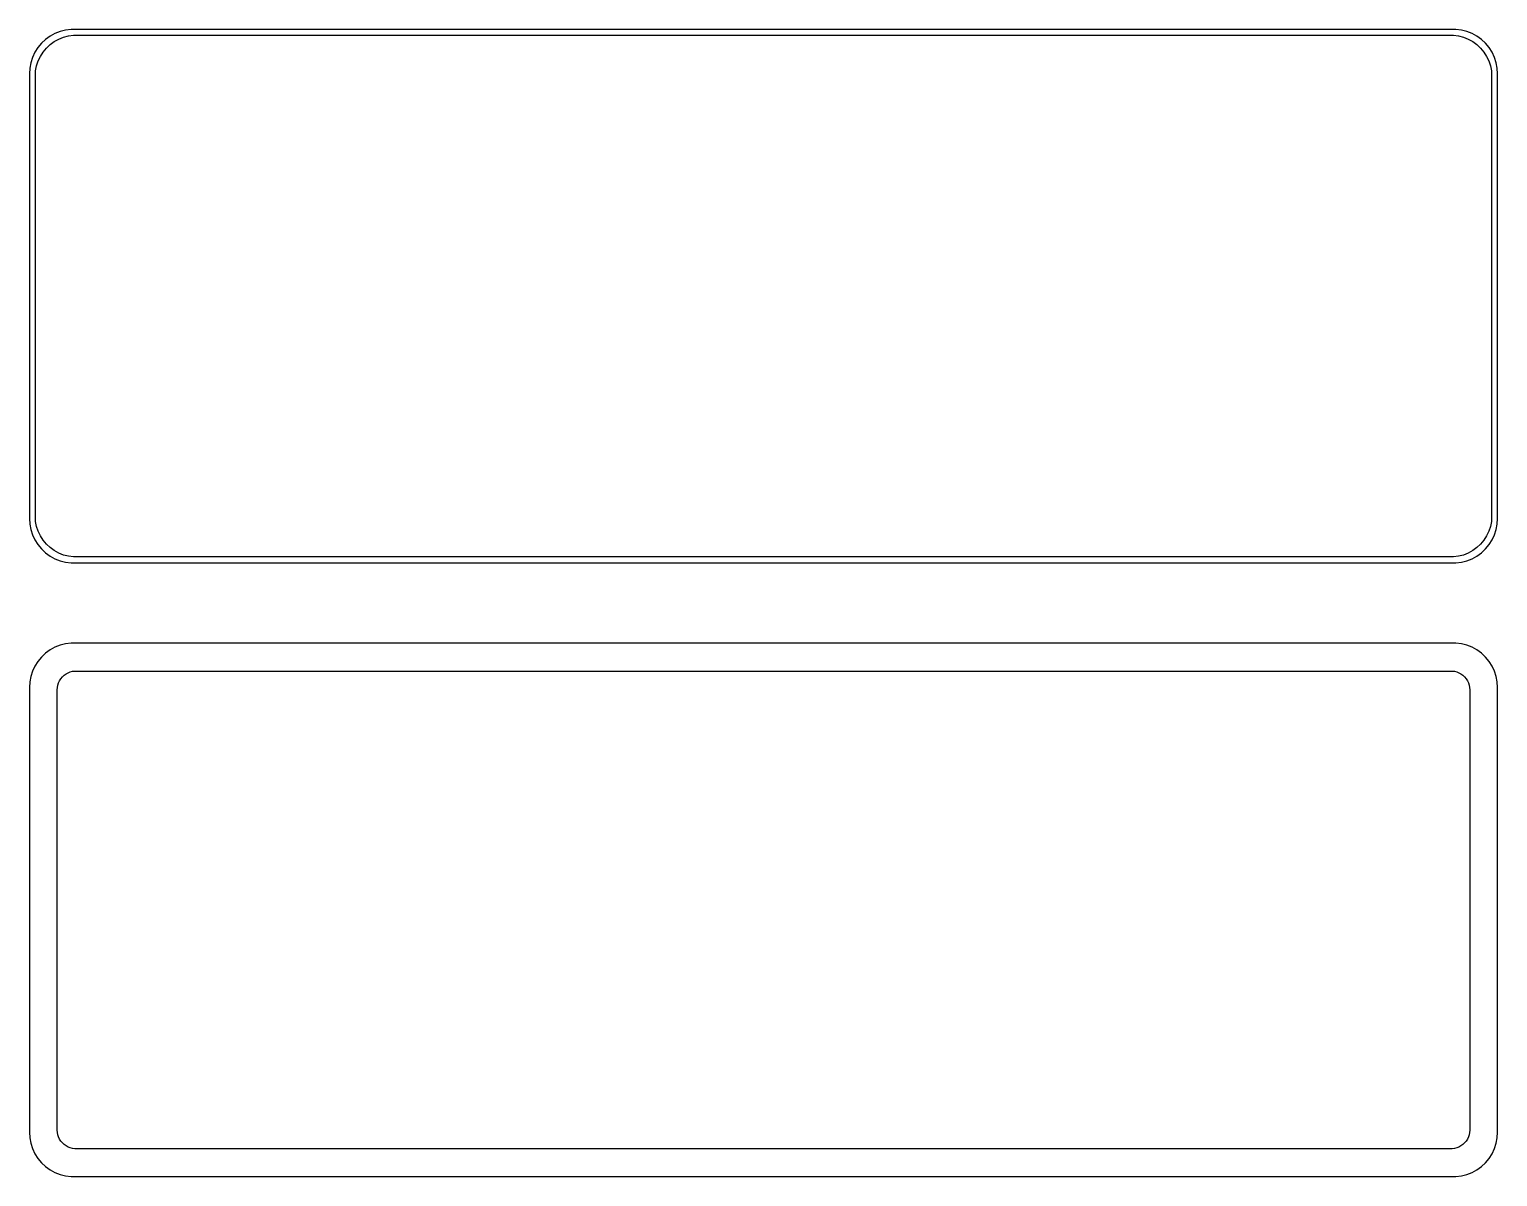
# Model space of a CAD drawing. Header units: metres. Extents: x -82 to 82, y 108 to 237.
import ezdxf

# ---------------------------------------------------------------- set-up
doc = ezdxf.new("R2010")
doc.units = ezdxf.units.M

msp = doc.modelspace()

# ---------------------------------------------------------------- linework, layer by layer
for p, q in [((-80.1791, 236.222), (-80.6871, 235.853)), ((-79.6289, 236.524), (-80.1791, 236.222)), ((-79.0451, 236.755), (-79.6289, 236.524)), ((-79.1994, 235.893), (-78.6648, 236.104)), ((-78.4369, 236.911), (-79.0451, 236.755)), ((-78.6648, 236.104), (-78.1079, 236.247)), ((-77.8139, 236.99), (-78.4369, 236.911)), ((-78.1079, 236.247), (-77.5375, 236.319)), ((77.8139, 236.99), (-77.8139, 236.99)), ((-77.5375, 236.319), (77.5375, 236.319)), ((77.5375, 236.319), (78.1079, 236.247)), ((78.4369, 236.911), (77.8139, 236.99)), ((78.1079, 236.247), (78.6648, 236.104)), ((79.0451, 236.755), (78.4369, 236.911)), ((78.6648, 236.104), (79.1994, 235.893)), ((79.6289, 236.524), (79.0451, 236.755)), ((80.1791, 236.222), (79.6289, 236.524)), ((80.6871, 235.853), (80.1791, 236.222)), ((-81.8815, 234.409), (-82.1489, 233.841)), ((-81.5451, 234.939), (-81.8815, 234.409)), ((-81.1448, 235.423), (-81.5451, 234.939)), ((-81.2621, 233.956), (-80.954, 234.441)), ((-80.6871, 235.853), (-81.1448, 235.423)), ((-80.954, 234.441), (-80.5875, 234.884)), ((-80.5875, 234.884), (-80.1684, 235.278)), ((-80.1684, 235.278), (-79.7032, 235.616)), ((-79.7032, 235.616), (-79.1994, 235.893)), ((79.1994, 235.893), (79.7032, 235.616)), ((79.7032, 235.616), (80.1684, 235.278)), ((80.1684, 235.278), (80.5875, 234.884)), ((80.5875, 234.884), (80.954, 234.441)), ((81.1448, 235.423), (80.6871, 235.853)), ((80.954, 234.441), (81.2621, 233.956)), ((81.5451, 234.939), (81.1448, 235.423)), ((81.8815, 234.409), (81.5451, 234.939)), ((82.1489, 233.841), (81.8815, 234.409)), ((-82.3429, 233.243), (-82.4606, 232.627)), ((-82.1489, 233.841), (-82.3429, 233.243)), ((-81.7923, 232.324), (-81.6846, 232.889)), ((-81.6846, 232.889), (-81.5069, 233.435)), ((-81.5069, 233.435), (-81.2621, 233.956)), ((81.2621, 233.956), (81.5069, 233.435)), ((81.5069, 233.435), (81.6846, 232.889)), ((81.6846, 232.889), (81.7923, 232.324)), ((82.3429, 233.243), (82.1489, 233.841)), ((82.4606, 232.627), (82.3429, 233.243)), ((-82.4606, 232.627), (-82.5, 232)), ((-82.5, 232), (-82.5, 182)), ((-81.8284, 231.75), (-81.7923, 232.324)), ((-81.8284, 182.25), (-81.8284, 231.75)), ((81.7923, 232.324), (81.8284, 231.75)), ((81.8284, 231.75), (81.8284, 182.25)), ((82.5, 232), (82.4606, 232.627)), ((82.5, 182), (82.5, 232)), ((-82.5, 182), (-82.4606, 181.373)), ((-81.7923, 181.676), (-81.8284, 182.25)), ((-81.6846, 181.111), (-81.7923, 181.676)), ((81.7923, 181.676), (81.6846, 181.111)), ((81.8284, 182.25), (81.7923, 181.676)), ((82.4606, 181.373), (82.5, 182)), ((-82.4606, 181.373), (-82.3429, 180.757)), ((-82.3429, 180.757), (-82.1489, 180.159)), ((-82.1489, 180.159), (-81.8815, 179.591)), ((-81.5069, 180.565), (-81.6846, 181.111)), ((-81.2621, 180.044), (-81.5069, 180.565)), ((-80.954, 179.559), (-81.2621, 180.044)), ((81.2621, 180.044), (80.954, 179.559)), ((81.5069, 180.565), (81.2621, 180.044)), ((81.6846, 181.111), (81.5069, 180.565)), ((81.8815, 179.591), (82.1489, 180.159)), ((82.1489, 180.159), (82.3429, 180.757)), ((82.3429, 180.757), (82.4606, 181.373)), ((-81.8815, 179.591), (-81.5451, 179.061)), ((-81.5451, 179.061), (-81.1448, 178.577)), ((-81.1448, 178.577), (-80.6871, 178.147)), ((-80.5875, 179.116), (-80.954, 179.559)), ((-80.1684, 178.722), (-80.5875, 179.116)), ((-79.7032, 178.384), (-80.1684, 178.722)), ((-79.1994, 178.107), (-79.7032, 178.384)), ((79.7032, 178.384), (79.1994, 178.107)), ((80.1684, 178.722), (79.7032, 178.384)), ((80.5875, 179.116), (80.1684, 178.722)), ((80.954, 179.559), (80.5875, 179.116)), ((80.6871, 178.147), (81.1448, 178.577)), ((81.1448, 178.577), (81.5451, 179.061)), ((81.5451, 179.061), (81.8815, 179.591)), ((-80.6871, 178.147), (-80.1791, 177.778)), ((-80.1791, 177.778), (-79.6289, 177.476)), ((-79.6289, 177.476), (-79.0451, 177.245)), ((-78.6648, 177.896), (-79.1994, 178.107)), ((-79.0451, 177.245), (-78.4369, 177.089)), ((-78.1079, 177.753), (-78.6648, 177.896)), ((-78.4369, 177.089), (-77.8139, 177.01)), ((-77.5375, 177.681), (-78.1079, 177.753)), ((-77.8139, 177.01), (77.8139, 177.01)), ((77.5375, 177.681), (-77.5375, 177.681)), ((78.1079, 177.753), (77.5375, 177.681)), ((77.8139, 177.01), (78.4369, 177.089)), ((78.6648, 177.896), (78.1079, 177.753)), ((78.4369, 177.089), (79.0451, 177.245)), ((79.1994, 178.107), (78.6648, 177.896)), ((79.0451, 177.245), (79.6289, 177.476)), ((79.6289, 177.476), (80.1791, 177.778)), ((80.1791, 177.778), (80.6871, 178.147)), ((-80.6871, 166.853), (-81.1448, 166.423)), ((-80.1791, 167.222), (-80.6871, 166.853)), ((-79.6289, 167.524), (-80.1791, 167.222)), ((-79.0451, 167.755), (-79.6289, 167.524)), ((-78.4369, 167.911), (-79.0451, 167.755)), ((-77.8139, 167.99), (-78.4369, 167.911)), ((77.8139, 167.99), (-77.8139, 167.99)), ((78.4369, 167.911), (77.8139, 167.99)), ((79.0451, 167.755), (78.4369, 167.911)), ((79.6289, 167.524), (79.0451, 167.755)), ((80.1791, 167.222), (79.6289, 167.524)), ((80.6871, 166.853), (80.1791, 167.222)), ((81.1448, 166.423), (80.6871, 166.853)), ((-81.8815, 165.409), (-82.1489, 164.841)), ((-81.5451, 165.939), (-81.8815, 165.409)), ((-81.1448, 166.423), (-81.5451, 165.939)), ((81.5451, 165.939), (81.1448, 166.423)), ((81.8815, 165.409), (81.5451, 165.939)), ((82.1489, 164.841), (81.8815, 165.409)), ((-82.4606, 163.627), (-82.5, 163)), ((-82.3429, 164.243), (-82.4606, 163.627)), ((-82.1489, 164.841), (-82.3429, 164.243)), ((-79.2934, 163.275), (-79.2115, 163.527)), ((-79.2115, 163.527), (-79.0987, 163.766)), ((-79.0987, 163.766), (-78.9567, 163.99)), ((-78.9567, 163.99), (-78.7879, 164.194)), ((-78.7879, 164.194), (-78.5947, 164.375)), ((-78.5947, 164.375), (-78.3804, 164.531)), ((-78.3804, 164.531), (-78.1482, 164.659)), ((-78.1482, 164.659), (-77.9019, 164.756)), ((-77.9019, 164.756), (-77.6453, 164.822)), ((-77.6453, 164.822), (-77.3825, 164.855)), ((-77.3825, 164.855), (77.3825, 164.855)), ((77.3825, 164.855), (77.6453, 164.822)), ((77.6453, 164.822), (77.9019, 164.756)), ((77.9019, 164.756), (78.1482, 164.659)), ((78.1482, 164.659), (78.3804, 164.531)), ((78.3804, 164.531), (78.5947, 164.375)), ((78.5947, 164.375), (78.7879, 164.194)), ((78.7879, 164.194), (78.9567, 163.99)), ((78.9567, 163.99), (79.0987, 163.766)), ((79.0987, 163.766), (79.2115, 163.527)), ((79.2115, 163.527), (79.2934, 163.275)), ((82.3429, 164.243), (82.1489, 164.841)), ((82.4606, 163.627), (82.3429, 164.243)), ((82.5, 163), (82.4606, 163.627)), ((-82.5, 163), (-82.5, 113)), ((-79.3596, 162.75), (-79.343, 163.014)), ((-79.3596, 113.25), (-79.3596, 162.75)), ((-79.343, 163.014), (-79.2934, 163.275)), ((79.2934, 163.275), (79.343, 163.014)), ((79.343, 163.014), (79.3596, 162.75)), ((79.3596, 162.75), (79.3596, 113.25)), ((82.5, 113), (82.5, 163)), ((-82.5, 113), (-82.4606, 112.373)), ((-82.4606, 112.373), (-82.3429, 111.757)), ((-79.343, 112.986), (-79.3596, 113.25)), ((-79.2934, 112.725), (-79.343, 112.986)), ((-79.2115, 112.473), (-79.2934, 112.725)), ((-79.0987, 112.234), (-79.2115, 112.473)), ((-78.9567, 112.01), (-79.0987, 112.234)), ((79.0987, 112.234), (78.9567, 112.01)), ((79.2115, 112.473), (79.0987, 112.234)), ((79.2934, 112.725), (79.2115, 112.473)), ((79.343, 112.986), (79.2934, 112.725)), ((79.3596, 113.25), (79.343, 112.986)), ((82.3429, 111.757), (82.4606, 112.373)), ((82.4606, 112.373), (82.5, 113)), ((-82.3429, 111.757), (-82.1489, 111.159)), ((-82.1489, 111.159), (-81.8815, 110.591)), ((-81.8815, 110.591), (-81.5451, 110.061)), ((-78.7879, 111.806), (-78.9567, 112.01)), ((-78.5947, 111.625), (-78.7879, 111.806)), ((-78.3804, 111.469), (-78.5947, 111.625)), ((-78.1482, 111.341), (-78.3804, 111.469)), ((-77.9019, 111.244), (-78.1482, 111.341)), ((-77.6453, 111.178), (-77.9019, 111.244)), ((-77.3825, 111.145), (-77.6453, 111.178)), ((77.3825, 111.145), (-77.3825, 111.145)), ((77.6453, 111.178), (77.3825, 111.145)), ((77.9019, 111.244), (77.6453, 111.178)), ((78.1482, 111.341), (77.9019, 111.244)), ((78.3804, 111.469), (78.1482, 111.341)), ((78.5947, 111.625), (78.3804, 111.469)), ((78.7879, 111.806), (78.5947, 111.625)), ((78.9567, 112.01), (78.7879, 111.806)), ((81.5451, 110.061), (81.8815, 110.591)), ((81.8815, 110.591), (82.1489, 111.159)), ((82.1489, 111.159), (82.3429, 111.757)), ((-81.5451, 110.061), (-81.1448, 109.577)), ((-81.1448, 109.577), (-80.6871, 109.147)), ((-80.6871, 109.147), (-80.1791, 108.778)), ((80.1791, 108.778), (80.6871, 109.147)), ((80.6871, 109.147), (81.1448, 109.577)), ((81.1448, 109.577), (81.5451, 110.061)), ((-80.1791, 108.778), (-79.6289, 108.476)), ((-79.6289, 108.476), (-79.0451, 108.245)), ((-79.0451, 108.245), (-78.4369, 108.089)), ((-78.4369, 108.089), (-77.8139, 108.01)), ((-77.8139, 108.01), (77.8139, 108.01)), ((77.8139, 108.01), (78.4369, 108.089)), ((78.4369, 108.089), (79.0451, 108.245)), ((79.0451, 108.245), (79.6289, 108.476)), ((79.6289, 108.476), (80.1791, 108.778))]:
    msp.add_line(p, q)

doc.saveas('drawing.dxf')
